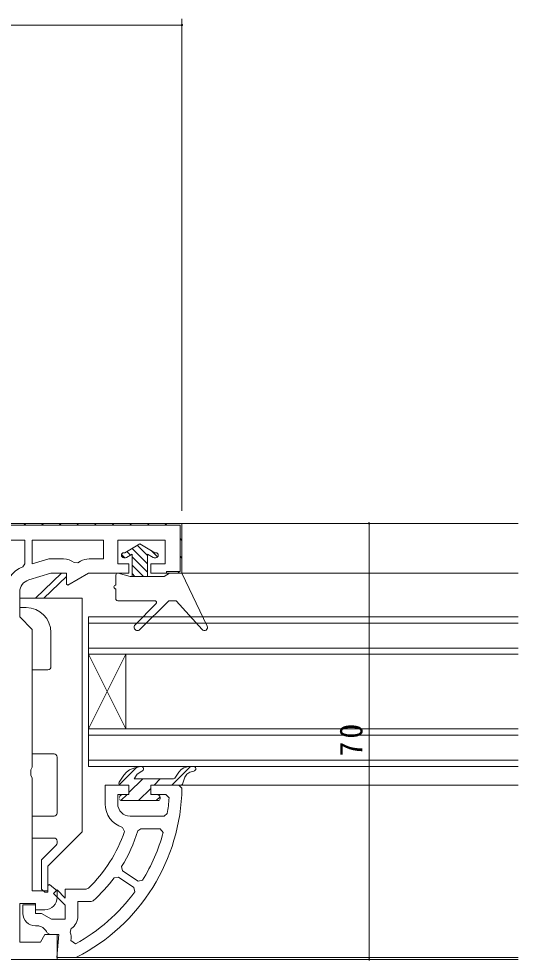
# Model space of a CAD drawing. Units: millimetres on the paper. Extents: x -420 to 373, y -297 to 267.
# Drawn here: x 18.5 to 98.5, y -152.1 to -1 of the extents above; entities that cross this region are included whole.
import ezdxf

# ---------------------------------------------------------------- set-up
doc = ezdxf.new("R2010")
doc.units = ezdxf.units.MM
for name, color, linetype, lineweight in [('0-3_YKK_12', 2, 'Continuous', 9), ('0-4_YKK_D', 6, 'Continuous', 9), ('0-6_YKK_13', 4, 'Continuous', 9), ('0-7_YKK_11', 7, 'Continuous', 9)]:
    doc.layers.add(name, color=color, linetype=linetype, lineweight=lineweight)
doc.styles.add('ＭＳ ゴシック', font='')
doc.styles.get('ＭＳ ゴシック').set_extended_font_data('MS Gothic')

msp = doc.modelspace()

# ---------------------------------------------------------------- linework, layer by layer
at = {"layer": '0-3_YKK_12'}
for p, q in [((44.13, -81.954), (98.541, -81.954)), ((44.13, -89.954), (98.541, -89.954)), ((98.541, -96.95), (29.63, -96.95)), ((29.63, -96.95), (29.63, -97.95)), ((98.541, -97.95), (29.63, -97.95)), ((29.63, -97.95), (29.63, -109.95)), ((98.541, -101.95), (29.63, -101.95)), ((98.541, -102.95), (29.63, -102.95)), ((29.63, -102.95), (35.63, -114.95)), ((35.63, -102.95), (29.63, -114.95)), ((35.63, -102.95), (35.63, -114.95)), ((29.63, -109.95), (29.63, -120.95)), ((98.541, -114.95), (29.63, -114.95)), ((98.541, -115.95), (29.63, -115.95)), ((98.541, -119.95), (29.63, -119.95)), ((98.541, -120.95), (29.63, -120.95)), ((44.454, -123.954), (98.541, -123.954)), ((24.13, -151.954), (98.541, -151.954)), ((27.455, -151.654), (98.541, -151.654))]:
    msp.add_line(p, q, dxfattribs=at)
at = {"layer": '0-4_YKK_D'}
for p, q in [((44.63, -79.954), (44.63, -0.954)), ((-85.37, -1.954), (44.63, -1.954)), ((74.627, -81.954), (74.627, -151.954))]:
    msp.add_line(p, q, dxfattribs=at)
for centre, start, end in [((44.63, -1.954), 0, 180), ((44.63, -1.954), 180, 0), ((74.627, -81.954), 90, 270), ((74.627, -81.954), 270, 90), ((74.627, -151.954), 90, 270), ((74.627, -151.954), 270, 90)]:
    msp.add_arc(centre, 0.106, start, end, dxfattribs=at)
at = {"layer": '0-6_YKK_13'}
for p, q in [((37.88, -85.254), (35.455, -86.654)), ((36.651, -85.963), (39.13, -88.442)), ((37.505, -85.47), (39.13, -87.095)), ((37.88, -85.254), (40.305, -86.654)), ((34.944, -86.95), (35.448, -87.454)), ((35.455, -86.654), (35.33, -86.654)), ((35.562, -87.454), (35.33, -87.454)), ((36.63, -86.899), (35.762, -87.4)), ((35.797, -86.456), (36.383, -87.042)), ((36.63, -86.899), (36.63, -90.454)), ((36.63, -87.289), (39.13, -89.789)), ((39.13, -86.899), (39.998, -87.4)), ((39.13, -86.899), (39.13, -90.454)), ((39.669, -86.287), (40.716, -87.334)), ((40.43, -87.454), (40.198, -87.454)), ((40.43, -86.654), (40.305, -86.654)), ((36.63, -88.636), (38.448, -90.454)), ((21.149, -93.955), (25.327, -89.955)), ((26.127, -90.455), (22.464, -93.955)), ((25.327, -89.955), (26.127, -89.955)), ((26.127, -89.955), (26.127, -90.455)), ((34.03, -91.854), (34.03, -90.254)), ((36.33, -90.454), (34.404, -89.963)), ((41.764, -90.454), (36.33, -90.454)), ((36.63, -89.983), (37.101, -90.454)), ((42.63, -89.954), (41.764, -90.454)), ((44.63, -89.954), (42.63, -89.954)), ((44.63, -89.954), (48.681, -98.438)), ((34.03, -94.054), (34.03, -92.454)), ((18.627, -93.955), (18.627, -95.455)), ((28.627, -93.955), (18.627, -93.955)), ((28.627, -131.455), (28.627, -93.955)), ((40.25, -94.354), (34.33, -94.354)), ((40.462, -94.866), (37.113, -98.215)), ((37.891, -98.993), (42.53, -94.354)), ((43.73, -94.354), (42.53, -94.354)), ((43.73, -94.354), (47.857, -98.987)), ((18.627, -95.455), (19.627, -95.455)), ((23.627, -99.455), (23.627, -104.955)), ((24.627, -119.455), (24.627, -128.455)), ((37.372, -121.086), (34.606, -123.853)), ((45.981, -120.962), (42.99, -123.954)), ((38.333, -122.954), (36.13, -125.156)), ((43.265, -122.954), (36.996, -122.954)), ((41.161, -122.954), (40.161, -123.954)), ((34.83, -123.954), (35.93, -123.954)), ((36.13, -124.154), (36.13, -125.254)), ((39.63, -124.485), (37.661, -126.454)), ((39.63, -125.254), (39.63, -124.154)), ((39.83, -123.954), (44.454, -123.954)), ((35.833, -125.454), (34.845, -126.442)), ((34.93, -126.454), (40.83, -126.454)), ((35.93, -125.454), (35.13, -125.454)), ((40.63, -125.454), (39.83, -125.454)), ((41.115, -125.829), (40.49, -126.454)), ((41.13, -126.154), (41.13, -125.954)), ((23.127, -136.955), (28.627, -131.455)), ((24.627, -132.955), (24.627, -133.268)), ((24.48, -133.621), (22.127, -135.975))]:
    msp.add_line(p, q, dxfattribs=at)
for points in [[(23.127, -105.455), (20.627, -105.455), (20.627, -118.955), (24.127, -118.955)], [(34.584, -123.482), (35.325, -122.358), (35.751, -121.88), (36.243, -121.501), (37.085, -121.159), (38.019, -120.954)], [(38.191, -121.732), (37.43, -122.212), (36.996, -122.954)], [(46.415, -120.954), (45.666, -120.987), (44.958, -121.17), (44.506, -121.469), (44.122, -121.878), (43.501, -122.839)], [(46.533, -121.743), (45.898, -121.871), (45.429, -122.212), (45.095, -122.699), (44.716, -123.8)], [(24.127, -128.955), (20.627, -128.955), (20.627, -132.455), (24.127, -132.455)], [(22.127, -135.975), (22.127, -140.655), (22.627, -141.155), (23.127, -141.155), (23.127, -136.955)]]:
    msp.add_lwpolyline(points, dxfattribs=at)
for centre, radius, start, end in [((35.33, -87.054), 0.4, 90, 270), ((35.562, -87.054), 0.4, 270, 300), ((40.198, -87.054), 0.4, 239.99998, 270), ((40.43, -87.054), 0.4, 270, 90), ((34.33, -90.254), 0.3, 75.70561, 180), ((34.03, -92.154), 0.3, 90, 270), ((34.33, -94.054), 0.3, 180, 270), ((40.25, -94.654), 0.3, 315, 90), ((19.627, -99.455), 4, 0, 90), ((37.502, -98.604), 0.55, 134.99998, 314.99998), ((48.23, -98.654), 0.5, 221.69427, 25.52351), ((23.127, -104.955), 0.5, 270, 0), ((24.127, -119.455), 0.5, 0, 90), ((38.071, -121.35), 0.4, 287.50182, 97.53671), ((46.443, -121.353), 0.4, 282.92345, 94.00937), ((34.83, -123.654), 0.3, 145.07382, 270), ((43.265, -122.654), 0.3, 270, 322.01115), ((44.454, -123.654), 0.3, 270, 330.92523), ((35.93, -124.154), 0.2, 0, 90), ((35.93, -125.254), 0.2, 270, 0), ((39.83, -124.154), 0.2, 90, 180), ((39.83, -125.254), 0.2, 180, 270), ((35.13, -125.954), 0.5, 90, 180), ((34.93, -126.154), 0.3, 180, 270), ((40.63, -125.954), 0.5, 0, 89.99998), ((40.83, -126.154), 0.3, 270, 0), ((24.127, -128.455), 0.5, 270, 0), ((24.127, -132.955), 0.5, 0, 90), ((24.127, -133.268), 0.5, 314.99998, 0)]:
    msp.add_arc(centre, radius, start, end, dxfattribs=at)
at = {"layer": '0-7_YKK_11'}
for p, q in [((19.282, -81.954), (19.582, -82.254)), ((22.11, -81.954), (22.41, -82.254)), ((24.939, -81.954), (25.239, -82.254)), ((27.767, -81.954), (28.067, -82.254)), ((30.596, -81.954), (30.896, -82.254)), ((33.424, -81.954), (33.724, -82.254)), ((36.253, -81.954), (36.552, -82.254)), ((39.081, -81.954), (39.381, -82.254)), ((41.909, -81.954), (42.209, -82.254)), ((44.33, -84.375), (44.63, -84.675)), ((19.43, -84.654), (-27.77, -84.654)), ((32.03, -84.654), (20.63, -84.654)), ((44.33, -87.203), (44.63, -87.503)), ((42.13, -89.654), (44.33, -89.654)), ((43.952, -89.654), (44.24, -89.942)), ((41.782, -128.954), (36.33, -128.954)), ((41.782, -128.954), (36.33, -128.954)), ((42.276, -128.532), (41.782, -128.954)), ((35.092, -130.757), (35.411, -131.394)), ((41.14, -130.954), (38.018, -130.954)), ((41.622, -131.585), (41.14, -130.954)), ((37.05, -141.101), (36.926, -140.391)), ((26.88, -146.99), (26.702, -147.574)), ((26.821, -148.906), (27.553, -149.435))]:
    msp.add_line(p, q, dxfattribs=at)
for points in [[(44.63, -81.954), (-85.37, -81.954)], [(42.13, -89.654), (44.33, -89.654), (44.33, -82.254), (-85.07, -82.254), (-85.07, -95.654), (-82.87, -95.654), (-82.87, -95.954), (-84.87, -95.954)], [(20.055, -91.026), (23.63, -89.954), (26.13, -89.954), (26.13, -91.713), (26.357, -91.844), (29.63, -89.954), (36.13, -89.954), (36.13, -88.454), (34.33, -88.454), (34.33, -84.654), (41.93, -84.654), (41.93, -88.454), (39.63, -88.454), (39.63, -89.954), (44.63, -89.954), (44.63, -81.954)], [(19.43, -84.654), (-27.77, -84.654), (-27.77, -96.754), (16.33, -96.754), (16.33, -92.942)], [(19.107, -88.921), (19.43, -88.453), (19.43, -84.654)], [(32.03, -84.654), (20.63, -84.654), (20.63, -88.453), (23.293, -87.654), (25.63, -87.654)], [(29.764, -87.654), (32.03, -87.654), (32.03, -84.654)], [(27.356, -88.249), (27.915, -88.289), (28.364, -88.029)], [(44.13, -89.954), (42.13, -89.954), (42.13, -89.654)], [(24.63, -141.954), (24.63, -140.954), (23.375, -139.933), (23.13, -140.049), (23.13, -140.954), (20.63, -140.954), (20.63, -122.82), (20.38, -122.387), (20.38, -121.521), (20.63, -121.088), (20.63, -98.954), (18.63, -96.954), (18.63, -92.942)], [(34.33, -126.954), (34.33, -125.454), (36.13, -125.454), (36.13, -123.954), (32.33, -123.954), (32.33, -126.954)], [(44.63, -124.461), (44.13, -123.954), (39.63, -123.954), (39.63, -125.454), (42.066, -125.454), (42.565, -125.988)], [(41.14, -130.954), (38.018, -130.954), (37.54, -131.308)], [(34.959, -137.04), (35.106, -137.716), (37.595, -139.395), (38.3, -139.243)], [(36.926, -140.391), (34.437, -138.712), (33.755, -138.83)], [(29.637, -140.513), (29.289, -140.654), (25.93, -140.654), (25.93, -142.088), (24.613, -140.771), (24.047, -141.337), (25.93, -143.22), (25.93, -145.454), (23.689, -145.454), (22.13, -144.554), (21.13, -144.554), (21.13, -143.154), (19.13, -143.154), (19.13, -144.554)], [(-46.37, -151.954), (24.63, -151.954), (24.63, -147.954), (22.63, -147.954), (21.937, -149.154), (18.63, -149.154), (18.63, -142.954), (21.13, -142.954)], [(21.13, -142.954), (21.13, -143.954), (22.63, -143.954)], [(30.415, -142.525), (30.079, -142.654), (27.93, -142.654), (27.93, -144.954)], [(21.13, -146.554), (21.573, -146.554), (21.694, -146.569)], [(23.022, -147.665), (23.475, -147.954), (24.908, -147.954), (24.584, -151.654), (27.51, -151.654), (27.738, -151.599)]]:
    msp.add_lwpolyline(points, dxfattribs=at)
for centre, radius, start, end in [((20.63, -92.942), 4.3, 110.74236, 180.00002), ((25.63, -90.454), 2.8, 51.94031, 90), ((29.764, -90.454), 2.8, 89.99998, 120), ((20.63, -92.942), 2, 106.69922, 180), ((13.634, -123.994), 31, 297.06326, 359.1351), ((13.634, -123.994), 29, 350.99591, 356.05576), ((36.33, -126.954), 4, 180, 251.96796), ((36.33, -126.954), 2, 180, 269.99998), ((13.634, -123.994), 23, 314.09067, 341.23122), ((13.634, -123.994), 25, 328.54182, 342.98843), ((13.634, -123.994), 29, 328.27412, 344.82498), ((13.634, -123.994), 25, 312.16278, 323.59714), ((22.63, -141.954), 2, 270, 359.99998), ((13.634, -123.994), 29, 298.68439, 323.85017), ((21.13, -144.554), 2, 180, 269.99998), ((25.43, -144.954), 2.5, 305.45689, 0.00002), ((21.209, -148.509), 2, 24.96335, 75.9453), ((24.362, -148.454), 2.5, 349.59135, 20.61668)]:
    msp.add_arc(centre, radius, start, end, dxfattribs=at)

# ---------------------------------------------------------------- texts
at = {"layer": '0-4_YKK_D', "color": 3, "insert": (73.627, -119.354), "char_height": 3.666, "attachment_point": 7, "rotation": 90, "style": 'ＭＳ ゴシック'}
msp.add_mtext('\\T1.21;\\W0.95;70', dxfattribs=at)

doc.saveas('drawing.dxf')
